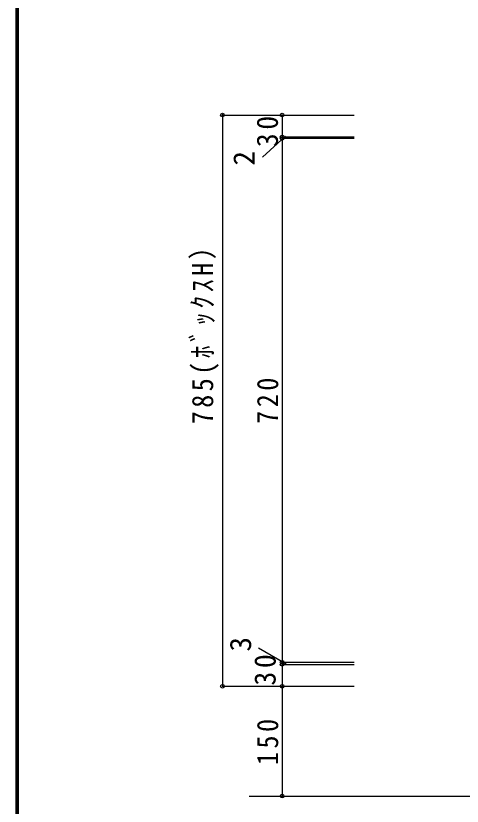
# Model space of a CAD drawing. Units: millimetres at full size, sheet at 1:10; details may follow other scales. Extents: x -1947 to 1953, y -1436 to 1392.
# Drawn here: x -1947 to -1333, y -832 to 254 of the extents above; entities that cross this region are included whole.
import ezdxf
from ezdxf.enums import TextEntityAlignment as Align

# ---------------------------------------------------------------- set-up
doc = ezdxf.new("R2010")
doc.units = ezdxf.units.MM
doc.header["$LTSCALE"] = 10
doc.header["$PDMODE"] = 32
doc.header["$PDSIZE"] = 5
doc.layers.add('4-4', color=3, linetype='Continuous')
doc.layers.add('F-1', color=6, linetype='Continuous')
doc.styles.add('ＭＳ ゴシック', font='')
doc.styles.get('ＭＳ ゴシック').set_extended_font_data('MS Gothic')

msp = doc.modelspace()

# ---------------------------------------------------------------- linework, layer by layer
at = {"layer": '4-4', "color": 4}
for p, q in [((-1662.33, 120.01), (-1662.33, -667.99)), ((-1580.24, 118.01), (-1580.24, 88.01)), ((-1580.24, 88.01), (-1580.24, -636.99)), ((-1580.24, -636.99), (-1580.24, -666.99)), ((-1580.24, -667.99), (-1580.24, -817.99))]:
    msp.add_line(p, q, dxfattribs=at)
at = {"layer": '4-4', "color": 7}
for p, q in [((-1662.33, 118.01), (-1481.33, 118.01)), ((-1580.24, 88.01), (-1481.33, 88.01)), ((-1580.24, 86.01), (-1481.33, 86.01)), ((-1580.24, -633.99), (-1481.33, -633.99)), ((-1580.24, -636.99), (-1481.33, -636.99)), ((-1662.33, -666.99), (-1481.33, -666.99)), ((-1625.6, -817.99), (1321.11, -817.99))]:
    msp.add_line(p, q, dxfattribs=at)
at = {"layer": '4-4'}
for p, q in [((-1607.16, 60.29), (-1575.85, 88.79)), ((-1612.99, -614.14), (-1574.62, -636.31))]:
    msp.add_line(p, q, dxfattribs=at)
at = {"layer": '4-4', "color": 4}
for p in [(-1662.33, 118.01), (-1580.24, 118.01), (-1580.24, 88.01), (-1580.24, 86.01), (-1580.24, -633.99), (-1580.24, -636.99), (-1662.33, -666.99), (-1580.24, -666.99), (-1580.24, -817.99)]:
    msp.add_point(p, dxfattribs=at)
at = {"layer": 'F-1'}
for p, q in [((-1946.69, 1391.67), (-1946.69, -1401.67)), ((-1945.03, 1391.67), (-1945.03, -1401.67)), ((-1943.36, 1391.67), (-1943.36, -1401.67))]:
    msp.add_line(p, q, dxfattribs=at)

# ---------------------------------------------------------------- texts
at = {"layer": '4-4', "color": 7, "style": 'ＭＳ ゴシック'}
for s, p in [('2', (-1609.39, 48.56)), ('3', (-1614.18, -619.38))]:
    msp.add_text(s, height=29.33, rotation=90, dxfattribs=at).set_placement(p, align=Align.BOTTOM_LEFT)
at = {"layer": '4-4', "color": 7, "char_height": 29.33, "attachment_point": 7, "rotation": 90, "style": 'ＭＳ ゴシック'}
for s, insert in [('\\T1.27;\\W0.95;30', (-1585.63, 73.83)), ('\\T1.26;\\W0.9;785(ﾎﾞｯｸｽH）', (-1667.33, -306.99)), ('\\T1.27;\\W0.9;720', (-1585.24, -306.49)), ('\\T1.27;\\W0.95;30', (-1588.71, -666.15)), ('\\T1.27;\\W0.9;150', (-1585.24, -775.49))]:
    msp.add_mtext(s, dxfattribs=dict(at, insert=insert))

doc.saveas('drawing.dxf')
